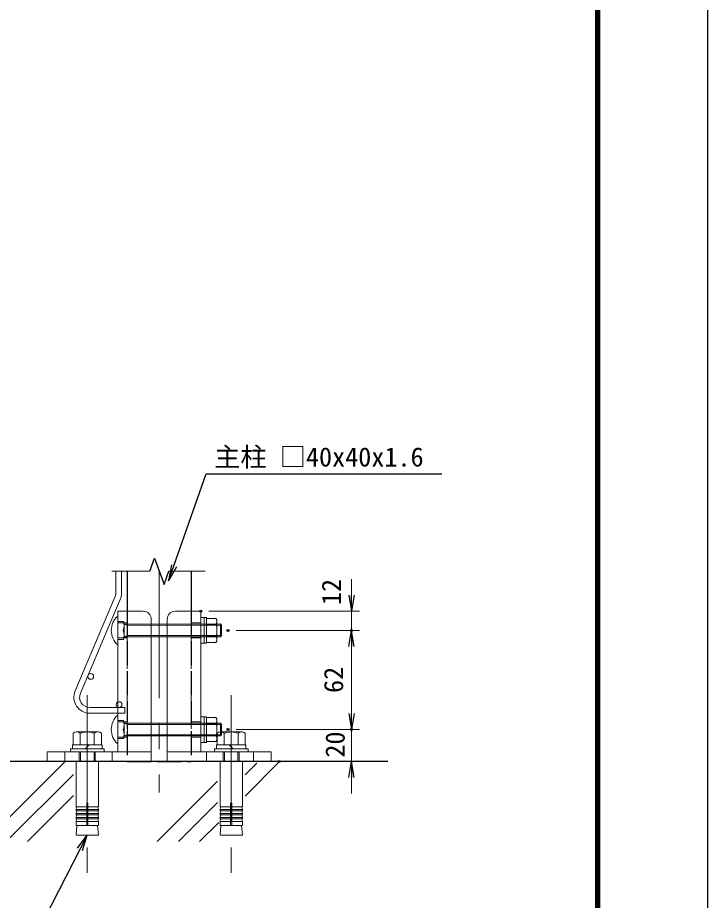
# Model space of a CAD drawing. Units: millimetres, scale not verified. Extents: x -4200 to 4200, y -2970 to 2970.
# Drawn here: x 2475 to 4200, y -893 to 1314 of the extents above; entities that cross this region are included whole.
import ezdxf
from ezdxf.enums import TextEntityAlignment as Align

# ---------------------------------------------------------------- set-up
doc = ezdxf.new("R2010")
doc.units = ezdxf.units.MM
doc.header["$LTSCALE"] = 10
doc.header["$PDMODE"] = 32
doc.header["$PDSIZE"] = 5
doc.linetypes.add('DASHED', pattern=[7.5, 6, -1.5])
doc.linetypes.add('USER1', pattern=[50.8, 31.75, -6.35, 6.35, -6.35])
for name, color, linetype, lineweight in [('0-0_D-STR-DIM', 7, 'Continuous', 13), ('0-1_D-STR3', 3, 'Continuous', 13), ('0-2_D-BMK', 2, 'USER1', 13), ('0-3_D-STR1', 1, 'Continuous', 25), ('0-4_D-STR2', 7, 'Continuous', 13), ('0-5_0', 7, 'Continuous', 25), ('0-7_D-STR-TXT', 7, 'Continuous', 25), ('0-A_D-DCR-HCH', 7, 'Continuous', 13), ('0-C_D-BGD', 7, 'Continuous', 25), ('0-D_D-TTL', 7, 'Continuous', 25)]:
    doc.layers.add(name, color=color, linetype=linetype, lineweight=lineweight)
doc.layers.add('0-6_Defpoints', color=7, linetype='Continuous')
doc.styles.add('ＭＳ ゴシック', font='')
doc.styles.get('ＭＳ ゴシック').set_extended_font_data('MS Gothic')

# ---------------------------------------------------------------- blocks, each defined once
blk = doc.blocks.new('ベースプレート部品\u3000側面図')
at = {"layer": '0-1_D-STR3'}
for p, q in [((39172.31, 25706.48), (39012.31, 25706.48)), ((39012.31, 25706.48), (39012.31, 24826.48)), ((39222.31, 24766.48), (39222.31, 25656.48)), ((39222.31, 24826.48), (38572.31, 24826.48)), ((38572.31, 24826.48), (38572.31, 24766.48)), ((39222.31, 24766.48), (38572.31, 24766.48))]:
    blk.add_line(p, q, dxfattribs=at)
at = {"layer": '0-1_D-STR3', "linetype": 'DASHED'}
for p, q in [((39072.31, 25706.48), (39072.31, 24826.48)), ((39072.31, 25633.98), (39012.31, 25633.98)), ((39072.31, 25538.98), (39012.31, 25538.98)), ((39072.31, 25013.98), (39012.31, 25013.98)), ((39072.31, 24918.98), (39012.31, 24918.98)), ((38682.31, 24826.48), (38682.31, 24766.48)), ((38977.31, 24826.48), (38977.31, 24766.48))]:
    blk.add_line(p, q, dxfattribs=at)
at = {"layer": '0-1_D-STR3'}
blk.add_arc((39172.31, 25656.48), 50, 0, 90, dxfattribs=at)
blk = doc.blocks.new('JIS 丸頭角根ボルト(1W.1SW.1N)')
at = {"layer": '0-1_D-STR3'}
for p, q in [((45838.32, 21671.22), (45838.32, 21851.22)), ((45838.32, 21817.72), (45872.32, 21817.72)), ((45872.32, 21817.72), (45878.32, 21807.32)), ((45878.32, 21715.11), (45878.32, 21807.32)), ((45878.32, 21801.22), (46480.32, 21801.27)), ((45878.32, 21801.22), (45900.32, 21793.22)), ((45900.32, 21721.22), (45900.32, 21801.22)), ((46378.32, 21841.22), (46378.32, 21681.22)), ((46394.32, 21841.22), (46378.32, 21841.22)), ((46394.32, 21836.22), (46394.32, 21686.22)), ((46394.32, 21836.22), (46452.32, 21836.22)), ((46394.32, 21798.72), (46452.32, 21798.72)), ((46459.32, 21819), (46459.32, 21703.54)), ((46480.32, 21721.27), (46480.32, 21801.27)), ((46480.32, 21801.27), (46488.32, 21793.27)), ((45900.32, 21793.22), (46488.32, 21793.27)), ((46488.32, 21729.27), (46488.32, 21793.27)), ((45838.32, 21704.72), (45872.32, 21704.72)), ((45872.32, 21704.72), (45878.32, 21715.11)), ((45878.32, 21721.22), (45900.32, 21729.22)), ((45878.32, 21721.22), (46480.32, 21721.27)), ((45900.32, 21729.22), (46488.32, 21729.27)), ((46394.32, 21723.72), (46452.32, 21723.72)), ((46394.32, 21686.22), (46452.32, 21686.22)), ((46480.32, 21721.27), (46488.32, 21729.27))]:
    blk.add_line(p, q, dxfattribs=at)
blk.add_lwpolyline([(46378.32, 21841.22), (46378.32, 21681.22), (46358.32, 21681.22), (46358.32, 21841.22)], close=True, dxfattribs=at)
blk.add_lwpolyline([(46394.32, 21841.22), (46394.32, 21681.22), (46378.32, 21681.22)], dxfattribs=at)
for centre, radius, start, end in [((45919.57, 21761.22), 121.25, 132.07502, 227.92498), ((45808.31, 21789.47), 69.97, 336.18668, 23.81332), ((46430.87, 21817.47), 28.48, 318.83491, 41.16509), ((46355.37, 21761.22), 103.95, 338.85295, 21.14705), ((45808.83, 21732.97), 69.49, 336.0128, 23.9872), ((46430.85, 21704.97), 28.5, 318.86505, 41.13495)]:
    blk.add_arc(centre, radius, start, end, dxfattribs=at)
blk = doc.blocks.new('_Open')
at = {"layer": '0-5_0'}
blk.add_line((-10, 1.667), (0, 0), dxfattribs=at)
blk.add_lwpolyline([(-10, -1.667), (0, 0), (-10, 0)], dxfattribs=at)
blk = doc.blocks.new('BREAK')
at = {"layer": '0-5_0'}
for p, q in [((352.4, 128.3), (0, 256.5)), ((-352.4, -128.3), (352.4, 128.3)), ((0, -256.5), (-352.4, -128.3))]:
    blk.add_line(p, q, dxfattribs=at)
blk = doc.blocks.new('MLeader13')
at = {"layer": '0-7_D-STR-TXT'}
blk.add_line((2625.31, -762.75), (2649.5, -730.2), dxfattribs=at)
for points in [[(2637.17, -768.83), (2649.5, -730.2), (2631.24, -765.79)], [(2631.24, -765.79), (2506.49, -1008.92), (1755.78, -1008.92), (1748.58, -1008.92)]]:
    blk.add_lwpolyline(points, dxfattribs=at)
blk = doc.blocks.new('MLeader14')
at = {"layer": '0-0_D-STR-DIM', "lineweight": 25}
blk.add_line((2872.31, -59.07), (2852.73, -94.58), dxfattribs=at)
for points in [[(2866.03, -56.85), (2946.99, 172.94), (3259.43, 172.94), (3536.26, 172.94)], [(2859.74, -54.64), (2852.73, -94.58), (2866.03, -56.85)]]:
    blk.add_lwpolyline(points, dxfattribs=at)

msp = doc.modelspace()

# ---------------------------------------------------------------- linework, layer by layer
at = {"layer": '0-0_D-STR-DIM'}
for p, q in [((3310.65, -130.2), (3310.65, -90.2)), ((2953.5, -170.2), (3330.65, -170.2)), ((3310.65, -170.2), (3310.65, -218.2)), ((3021.51, -218.2), (3330.65, -218.2)), ((3021.51, -218.2), (3330.65, -218.2)), ((3310.65, -258.2), (3310.65, -426.2)), ((3310.65, -258.2), (3310.65, -298.2)), ((3310.65, -426.2), (3310.65, -386.2)), ((3021.51, -466.2), (3330.65, -466.2)), ((3021.51, -466.2), (3330.65, -466.2)), ((3310.65, -546.2), (3310.65, -466.2)), ((3149.51, -546.2), (3330.65, -546.2)), ((3310.65, -586.2), (3310.65, -626.2))]:
    msp.add_line(p, q, dxfattribs=at)
at = {"layer": '0-1_D-STR3'}
for p, q in [((2614.3, -504.2), (2614.3, -475.4)), ((2677.2, -472.2), (2622.7, -472.2)), ((2631.9, -475.4), (2631.9, -504.2)), ((2667.1, -475.4), (2667.1, -504.2)), ((2684.7, -504.2), (2684.7, -475.4)), ((2974.3, -504.2), (2974.3, -475.4)), ((2981.8, -472.2), (3036.3, -472.2)), ((2991.9, -475.4), (2991.9, -504.2)), ((3027.1, -475.4), (3027.1, -504.2)), ((3044.7, -504.2), (3044.7, -475.4)), ((2644.5, -514.2), (2654.5, -504.2)), ((3014.5, -514.2), (3004.5, -504.2)), ((2629.5, -546.2), (2629.5, -522.2)), ((2632.7, -546.2), (2632.7, -522.2)), ((2666.3, -546.2), (2666.3, -522.2)), ((2669.5, -546.2), (2669.5, -522.2)), ((2989.5, -546.2), (2989.5, -522.2)), ((2992.7, -546.2), (2992.7, -522.2)), ((3026.3, -546.2), (3026.3, -522.2)), ((3029.5, -546.2), (3029.5, -522.2)), ((2529.5, -546.2), (3129.5, -546.2)), ((2648, -651.04), (2648, -706.2)), ((2651, -651.04), (2651, -706.2)), ((3008, -651.04), (3008, -706.2)), ((3011, -651.04), (3011, -706.2)), ((2648, -676.2), (2620.67, -676.2)), ((2648, -666.2), (2621.5, -666.2)), ((2651, -666.2), (2677.5, -666.2)), ((2651, -676.2), (2677.5, -676.2)), ((3008, -666.2), (2981.5, -666.2)), ((3008, -676.2), (2981.5, -676.2)), ((3011, -666.2), (3037.5, -666.2)), ((3011, -676.2), (3038.33, -676.2)), ((2648, -686.2), (2621.5, -686.2)), ((2648, -696.2), (2621.5, -696.2)), ((2651, -686.2), (2677.5, -686.2)), ((2651, -696.2), (2677.5, -696.2)), ((3008, -686.2), (2981.5, -686.2)), ((3008, -696.2), (2981.5, -696.2)), ((3011, -686.2), (3037.5, -686.2)), ((3011, -696.2), (3037.5, -696.2))]:
    msp.add_line(p, q, dxfattribs=at)
for points in [[(2612.7, -514.2), (2612.7, -504.2), (2686.3, -504.2), (2686.3, -514.2)], [(3046.3, -514.2), (3046.3, -504.2), (2972.7, -504.2), (2972.7, -514.2)], [(2651, -659.54), (2677.5, -659.54), (2677.5, -546.2), (2621.5, -546.2), (2621.5, -659.54), (2648, -659.54)], [(3008, -659.54), (2981.5, -659.54), (2981.5, -546.2), (3037.5, -546.2), (3037.5, -659.54), (3011, -659.54)], [(2622.75, -659.54), (2621.5, -666.2), (2621.5, -669.54), (2648, -669.54)], [(2676.25, -659.54), (2677.5, -666.2), (2677.5, -669.54), (2651, -669.54)], [(2982.75, -659.54), (2981.5, -666.2), (2981.5, -669.54), (3008, -669.54)], [(3036.25, -659.54), (3037.5, -666.2), (3037.5, -669.54), (3011, -669.54)], [(2622.75, -669.54), (2621.5, -676.2), (2621.5, -679.54), (2648, -679.54)], [(2622.75, -679.54), (2621.5, -686.2), (2621.5, -689.54), (2648, -689.54)], [(2676.25, -669.54), (2677.5, -676.2), (2677.5, -679.54), (2651, -679.54)], [(2676.25, -679.54), (2677.5, -686.2), (2677.5, -689.54), (2651, -689.54)], [(2982.75, -669.54), (2981.5, -676.2), (2981.5, -679.54), (3008, -679.54)], [(2982.75, -679.54), (2981.5, -686.2), (2981.5, -689.54), (3008, -689.54)], [(3036.25, -669.54), (3037.5, -676.2), (3037.5, -679.54), (3011, -679.54)], [(3036.25, -679.54), (3037.5, -686.2), (3037.5, -689.54), (3011, -689.54)], [(2676.25, -689.54), (2677.5, -696.2), (2677.5, -706.2), (2621.5, -706.2), (2621.5, -696.2), (2622.75, -689.54)], [(2675.4, -706.2), (2677.5, -730.2), (2621.5, -730.2), (2623.6, -706.2)], [(2677.5, -706.2), (2650.75, -706.2), (2621.5, -706.2)], [(2982.75, -689.54), (2981.5, -696.2), (2981.5, -706.2), (3037.5, -706.2), (3037.5, -696.2), (3036.25, -689.54)], [(2983.6, -706.2), (2981.5, -730.2), (3037.5, -730.2), (3035.4, -706.2)], [(2981.5, -706.2), (3008.25, -706.2), (3037.5, -706.2)]]:
    msp.add_lwpolyline(points, dxfattribs=at)
for points in [[(2691.5, -514.2), (2691.5, -522.2), (2607.5, -522.2), (2607.5, -514.2)], [(2967.5, -514.2), (2967.5, -522.2), (3051.5, -522.2), (3051.5, -514.2)]]:
    msp.add_lwpolyline(points, close=True, dxfattribs=at)
for centre, radius, start, end in [((2623.1, -485.88), 13.68, 49.96723, 130.03277), ((2649.5, -522.2), 50, 69.39031, 110.60969), ((2675.9, -485.64), 13.5, 49.3117, 130.6883), ((2983.1, -485.64), 13.5, 49.3117, 130.6883), ((3009.5, -522.2), 50, 69.39031, 110.60969), ((3035.9, -485.88), 13.68, 49.96723, 130.03277), ((2649.5, -651.04), 1.5, 0, 180), ((3009.5, -651.04), 1.5, 0, 180)]:
    msp.add_arc(centre, radius, start, end, dxfattribs=at)
at = {"layer": '0-2_D-BMK'}
for p, q in [((2829.5, -70.33), (2829.5, -623.25)), ((2649.5, -379.8), (2649.5, -871.82)), ((3009.5, -379.8), (3009.5, -871.82))]:
    msp.add_line(p, q, dxfattribs=at)
at = {"layer": '0-3_D-STR1'}
for p, q in [((2749.5, -70.33), (2749.5, -170.2)), ((2909.5, -70.33), (2909.5, -170.2))]:
    msp.add_line(p, q, dxfattribs=at)
at = {"layer": '0-3_D-STR1', "linetype": 'DASHED'}
for p, q in [((2749.5, -170.2), (2749.5, -546.2)), ((2909.5, -170.2), (2909.5, -546.2)), ((2749.5, -546.2), (2909.5, -546.2))]:
    msp.add_line(p, q, dxfattribs=at)
at = {"layer": '0-4_D-STR2'}
for p, q in [((2720.7, -125.06), (2720.7, -70.34)), ((2735.1, -125.06), (2735.1, -70.34)), ((2619.08, -369.67), (2718.66, -135.06)), ((2632.33, -375.29), (2731.92, -140.69)), ((2743.1, -410.9), (2655.9, -410.9)), ((2743.1, -410.9), (2743.1, -425.3)), ((2743.1, -425.3), (2655.9, -425.3))]:
    msp.add_line(p, q, dxfattribs=at)
for centre in [(2658.03, -333.19), (2729.1, -403.7)]:
    msp.add_circle(centre, 7.2, dxfattribs=at)
for centre, radius, start, end in [((2695.1, -125.06), 25.6, 337, 0), ((2695.1, -125.06), 40, 337, 0), ((2655.9, -385.3), 40, 157, 270), ((2655.9, -385.3), 25.6, 157, 270)]:
    msp.add_arc(centre, radius, start, end, dxfattribs=at)
at = {"layer": '0-6_Defpoints'}
for p in [(2933.5, -170.2), (3001.51, -218.2), (3310.65, -218.2), (3001.51, -466.2), (3310.65, -466.2), (3310.65, -466.2), (3129.51, -546.2)]:
    msp.add_point(p, dxfattribs=at)
at = {"layer": '0-A_D-DCR-HCH'}
for p, q in [((2710.51, -70.33), (2805.56, -70.33)), ((2853.44, -70.33), (2944.37, -70.33)), ((2393.9, -746.2), (2593.9, -546.2)), ((3044.09, -632.42), (3130.3, -546.2)), ((3044.09, -579.38), (3073.19, -550.28)), ((2446.94, -746.2), (2614.88, -578.26)), ((2824.24, -746.2), (2974.89, -595.55)), ((2499.97, -746.2), (2614.88, -631.3)), ((2877.27, -746.2), (2974.89, -648.58)), ((2930.3, -746.2), (2978.15, -698.35))]:
    msp.add_line(p, q, dxfattribs=at)
at = {"layer": '0-C_D-BGD'}
msp.add_line((3400.96, -546.2), (2391.04, -546.2), dxfattribs=at)
at = {"layer": '0-D_D-TTL', "color": 2}
msp.add_lwpolyline([(-4199.62, 2970), (4200.38, 2970), (4200.38, -2970), (-4199.62, -2970)], close=True, dxfattribs=at)
at = {"layer": '0-D_D-TTL'}
for points in [[(-3929.62, 2750), (3930.38, 2750), (3930.38, -2750), (-3929.62, -2750)], [(-3927.12, 2747.5), (3927.88, 2747.5), (3927.88, -2747.5), (-3927.12, -2747.5)], [(-3924.62, 2745), (3925.38, 2745), (3925.38, -2745), (-3924.62, -2745)], [(-3922.12, 2742.5), (3922.88, 2742.5), (3922.88, -2742.5), (-3922.12, -2742.5)], [(-3919.62, 2740), (3920.38, 2740), (3920.38, -2740), (-3919.62, -2740)]]:
    msp.add_lwpolyline(points, close=True, dxfattribs=at)

# ---------------------------------------------------------------- block references
at = {"layer": '0-0_D-STR-DIM'}
msp.add_blockref('MLeader14', (0, 0), dxfattribs=at)
at = {"layer": '0-0_D-STR-DIM', "xscale": 4, "yscale": 4}
for p, rotation in [((3310.65, -170.2), 270), ((3310.65, -218.2), 90), ((3310.65, -218.2), 90), ((3310.65, -466.2), 270), ((3310.65, -466.2), 270), ((3310.65, -546.2), 90)]:
    msp.add_blockref('_Open', p, dxfattribs=dict(at, rotation=rotation))
at = {"layer": '0-0_D-STR-DIM', "yscale": 0.4}
for name, p, xscale in [('ベースプレート部品\u3000側面図', (-12879.42, -10452.79), 0.4), ('ベースプレート部品\u3000側面図', (18538.42, -10452.79), -0.4), ('JIS 丸頭角根ボルト(1W.1SW.1N)', (-15609.83, -8922.69), 0.4), ('JIS 丸頭角根ボルト(1W.1SW.1N)', (-15609.83, -9170.69), 0.4)]:
    msp.add_blockref(name, p, dxfattribs=dict(at, xscale=xscale))
at = {"layer": '0-7_D-STR-TXT'}
msp.add_blockref('MLeader13', (0, 0), dxfattribs=at)
at = {"layer": '0-A_D-DCR-HCH', "xscale": 0.09333333, "yscale": 0.09333333, "rotation": 270}
msp.add_blockref('BREAK', (2829.5, -70.33), dxfattribs=at)

# ---------------------------------------------------------------- texts
at = {"layer": '0-0_D-STR-DIM', "style": 'ＭＳ ゴシック'}
for s, p in [('12', (3298.49, -155.04)), ('62', (3303.9, -374.68)), ('20', (3307.62, -536.36))]:
    msp.add_text(s, height=48.09, rotation=90, dxfattribs=at).set_placement(p, align=Align.BOTTOM_LEFT)
at = {"layer": '0-7_D-STR-TXT', "style": 'ＭＳ ゴシック'}
msp.add_text('主柱 □40x40x1.6', height=48.09, dxfattribs=at).set_placement((2966.81, 177.06), align=Align.BOTTOM_LEFT)

doc.saveas('drawing.dxf')
